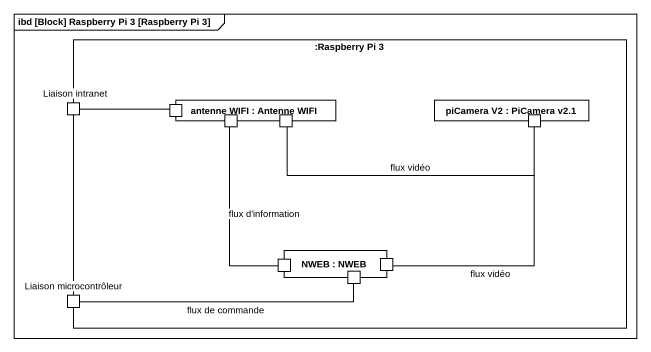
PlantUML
@startuml
mainframe ibd [Block] Raspberry Pi 3 [Raspberry Pi 3]
rectangle ":Raspberry Pi 3" as Raspberry_Pi_3 {
  port "Liaison intranet" as Liaison_intranet
  rectangle "antenne WIFI : Antenne WIFI" as antenne_WIFI {
    port " " as port1
    port " " as port2
    port " " as port3
  }
  rectangle "piCamera V2 : PiCamera v2.1" as piCamera_V2 {
    port " " as port4
  }
  rectangle "NWEB : NWEB" as NWEB {
    port " " as port5
    port " " as port6
    port " " as port7
  }
  port "Liaison microcontrôleur" as Liaison_microcontrôleur
}
port1 -left- Liaison_intranet
port4 -left- port3 : flux vidéo
port4 -- port7 : flux vidéo
port5 -up- port2 : flux d'information
port6 -left- Liaison_microcontrôleur : flux de commande
@enduml
